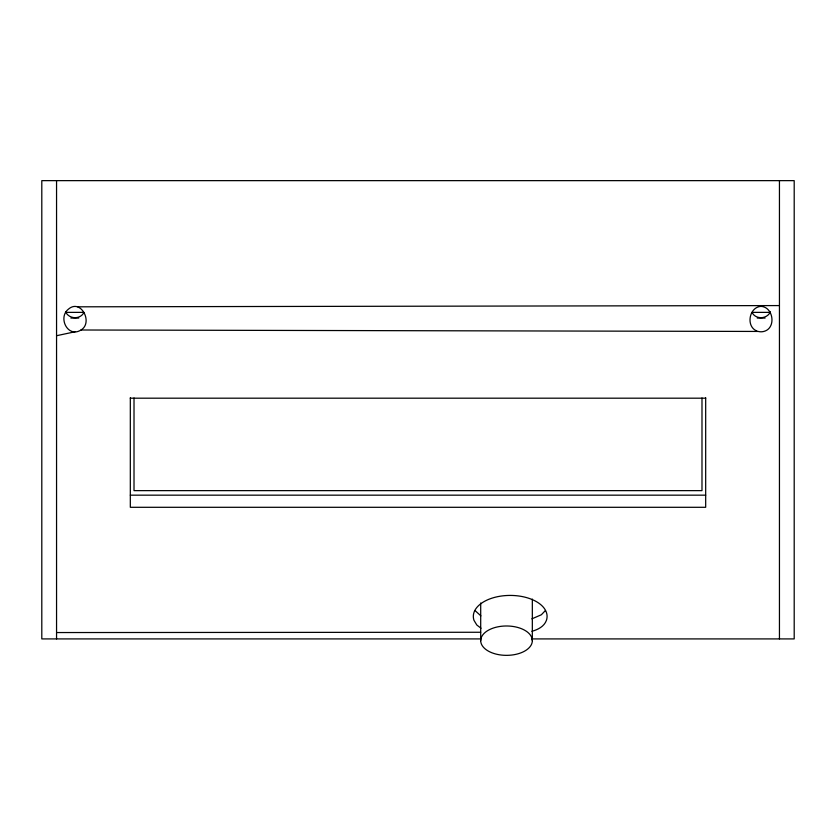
<?xml version="1.0" encoding="UTF-8"?>
<svg xmlns="http://www.w3.org/2000/svg" width="836" height="836" viewBox="0 0 836 836"><rect width="100%" height="100%" fill="white"/><g stroke="black" fill="none" stroke-linecap="round" stroke-linejoin="round"><path stroke-width="1.25" d="M770.353 311.912C767.197 318.892 756.622 319.77 752.484 313.26M545.281 610.656L541.341 614.773L531.884 618.849M83.516 313.26C79.378 319.77 68.803 318.892 65.647 311.912M81.008 330.001C93.423 322.665 80.852 298.389 68.489 309.111C57.527 317.513 67.935 338.392 81.008 330.001L758.252 331.443A9.907 8.726 0 0 0 763.759 331.453C776.435 328.381 773.582 306.99 761.011 306.373C749.087 306.99 745.566 326.646 756.935 331.025M531.884 631.305C537.841 629.707 544.215 626.498 546.43 620.333A36.878 20.984 0 0 0 510.211 595.42A36.878 20.984 0 0 0 473.981 620.333L476.833 625.025L481.013 628.233M56.555 335.717L74.989 331.787M77.748 306.822L779.445 305.579M65.689 312.371L83.955 312.371M752.045 312.371L770.311 312.371M70.903 318.067L78.741 318.067M757.259 318.067L765.097 318.067M130.322 398.187L705.678 398.187M130.322 495.163L705.678 495.163M56.555 632.549L480.69 632.267M480.637 638.913L41.8 638.913L41.8 180.639L794.2 180.639L794.2 638.913L531.518 638.913M480.878 615.871L475.13 610.656M779.445 180.639L779.445 638.913M705.678 397.748L705.678 507.295L130.322 507.295L130.322 397.748M701.989 397.988L701.989 490.638L134.011 490.638L134.011 397.988M532.333 599.078L532.333 640.669A25.822 14.693 0 0 1 493.606 653.386A25.822 14.693 0 0 1 493.606 627.951A25.822 14.693 0 0 1 532.333 640.669M480.7 602.975L480.7 640.669M56.555 180.639L56.555 638.913"/></g></svg>
